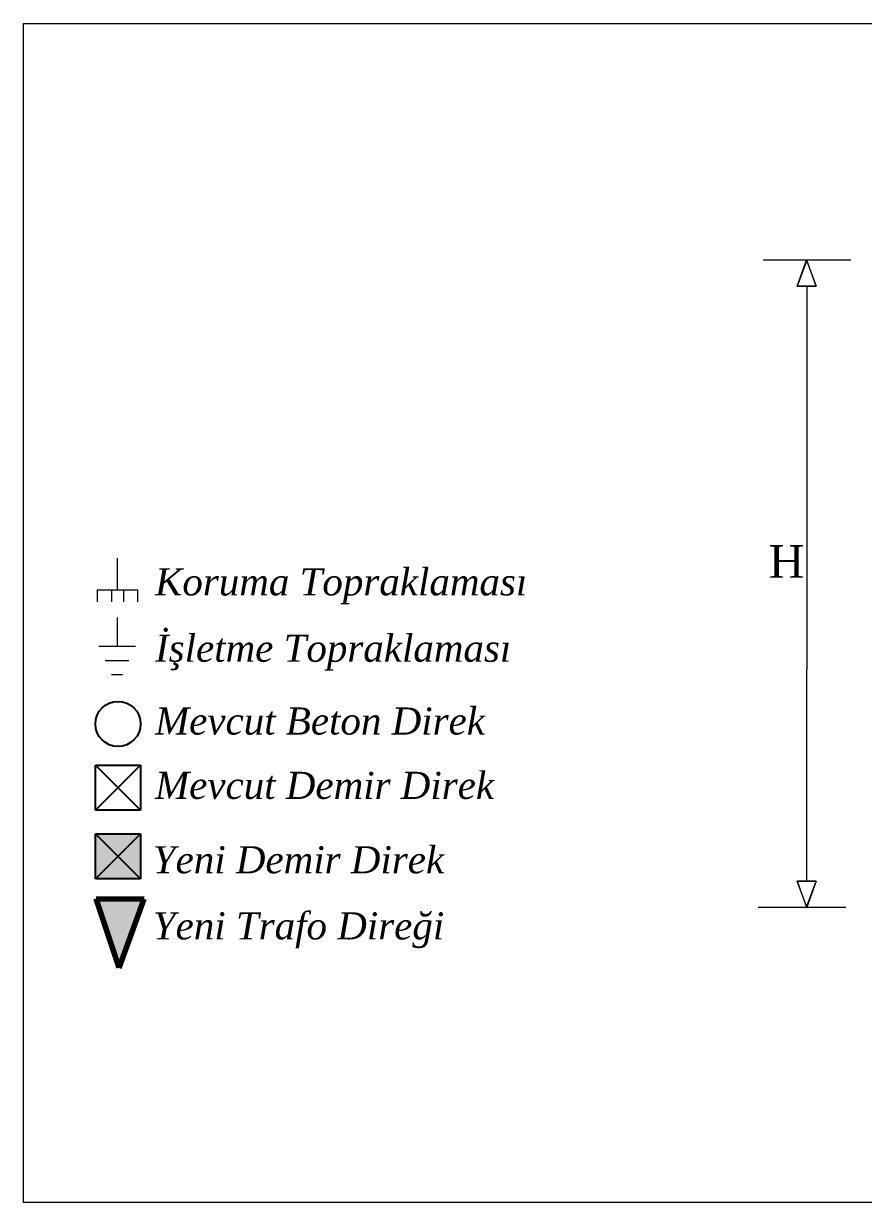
# Model space of a CAD drawing. Header units: metres. Extents: x 665631 to 671054, y 4275967 to 4279024.
# Drawn here: x 666922.2 to 666994.1, y 4276378.6 to 4276479.5 of the extents above; entities that cross this region are included whole.
import ezdxf

# ---------------------------------------------------------------- set-up
doc = ezdxf.new("R2010")
doc.units = ezdxf.units.M
doc.layers.get('0').update_dxf_attribs({"color": 5, "lineweight": 0})
for name, color, linetype, lineweight in [('KANAL_TIPLER', 5, 'Continuous', 0), ('KOLON', 1, 'Continuous', 70), ('KUVVET', 1, 'Continuous', 25), ('SEMBOL', 7, 'Continuous', 25)]:
    doc.layers.add(name, color=color, linetype=linetype, lineweight=lineweight)
doc.styles.add('ELK2', font='timesi.ttf')
doc.styles.get("Standard").update_dxf_attribs({"font": 'times.ttf'})

# ---------------------------------------------------------------- blocks, each defined once
blk = doc.blocks.new('direk')
at = {"layer": 'SEMBOL'}
blk.add_hatch(color=256, dxfattribs=at).paths.add_polyline_path([(1804961, 2540256), (1804961, 2539626), (1805591, 2539626), (1805591, 2540256)])
for p, q in [((1804962, 2540256), (1805592, 2540256)), ((1804962, 2539626), (1804962, 2540256)), ((1804962, 2540256), (1805592, 2539626)), ((1805592, 2540256), (1804962, 2539626)), ((1805592, 2540256), (1805592, 2539626)), ((1805592, 2539626), (1804962, 2539626))]:
    blk.add_line(p, q, dxfattribs=at)
blk = doc.blocks.new('jk')
at = {"layer": 'KOLON'}
blk.add_hatch(color=256, dxfattribs=at).paths.add_polyline_path([(2677463, 420356), (2679146, 420688), (2678567, 421647)])
for p, q in [((2677463, 420356), (2678567, 421647)), ((2678567, 421647), (2679146, 420688)), ((2677463, 420356), (2679146, 420688))]:
    blk.add_line(p, q, dxfattribs=at)
blk = doc.blocks.new('HJ')
at = {"layer": 'SEMBOL', "lineweight": 13}
for p, q in [((381299.74, 4255656.68), (381299.74, 4255651.36)), ((381296.35, 4255651.36), (381303.13, 4255651.36)), ((381296.35, 4255651.36), (381296.35, 4255649.33)), ((381298.75, 4255651.36), (381298.75, 4255649.33)), ((381300.79, 4255651.36), (381300.79, 4255649.33)), ((381303.13, 4255651.36), (381303.13, 4255649.33))]:
    blk.add_line(p, q, dxfattribs=at)
blk = doc.blocks.new('ghjhk')
at = {"layer": 'SEMBOL', "lineweight": 13}
for p, q in [((382801.21, 4259481.13), (382806.7, 4259478.35)), ((382804.93, 4259474.85), (382808.47, 4259481.86)), ((382808.23, 4259474.73), (382810.52, 4259479.27)), ((382811.52, 4259474.6), (382812.59, 4259476.7))]:
    blk.add_line(p, q, dxfattribs=at)

msp = doc.modelspace()

# ---------------------------------------------------------------- linework, layer by layer
at = {"color": 0}
msp.add_lwpolyline([(666922.24, 4276479.51), (667209.68, 4276479.51), (667209.68, 4276378.59), (666922.24, 4276378.59)], close=True, dxfattribs=at)
at = {"layer": 'KANAL_TIPLER', "color": 1, "lineweight": 0}
for p, q in [((666993.03, 4276459.24, 0), (666985.52, 4276459.24, 0)), ((666989.27, 4276459.24, 0), (666988.43, 4276457.02, 0)), ((666988.43, 4276457.02, 0), (666989.22, 4276459.24, 0)), ((666989.22, 4276459.24, 0), (666990.06, 4276457.02, 0)), ((666990.06, 4276457.02, 0), (666989.27, 4276459.24, 0)), ((666988.43, 4276457.02, 0), (666990.06, 4276457.02, 0)), ((666990.06, 4276457.02, 0), (666988.43, 4276457.02, 0)), ((666989.25, 4276457.02, 0), (666989.25, 4276424.2, 0)), ((666989.25, 4276446.21, 0), (666989.25, 4276438, 0)), ((666989.25, 4276406.08, 0), (666989.25, 4276424.2, 0)), ((666989.25, 4276406.08, 0), (666989.25, 4276414.29, 0)), ((666989.27, 4276403.87, 0), (666988.43, 4276406.08, 0)), ((666988.43, 4276406.08, 0), (666990.06, 4276406.08, 0)), ((666990.06, 4276406.08, 0), (666988.43, 4276406.08, 0)), ((666988.43, 4276406.08, 0), (666989.22, 4276403.87, 0)), ((666989.22, 4276403.87, 0), (666990.06, 4276406.08, 0)), ((666990.06, 4276406.08, 0), (666989.27, 4276403.87, 0)), ((666992.59, 4276403.82, 0), (666985.09, 4276403.82, 0))]:
    msp.add_line(p, q, dxfattribs=at)
at = {"layer": 'SEMBOL'}
for p, q in [((666928.39, 4276412.18), (666928.39, 4276416.03)), ((666928.39, 4276416.03), (666932.24, 4276416.03)), ((666928.39, 4276412.18), (666932.24, 4276416.03)), ((666928.39, 4276416.03), (666932.24, 4276412.18)), ((666932.24, 4276416.03), (666932.24, 4276412.18)), ((666932.24, 4276412.18), (666928.39, 4276412.18))]:
    msp.add_line(p, q, dxfattribs=at)
msp.add_circle((666930.32, 4276419.55), 1.93, dxfattribs=at)

# ---------------------------------------------------------------- block references
at = {"layer": 'KUVVET', "xscale": 0.5086200000000002, "yscale": 0.5086200000000002, "zscale": 0.5086200000000002}
msp.add_blockref('HJ', (472993.58, 2111921.63, 0), dxfattribs=at)
at = {"layer": 'KUVVET', "xscale": 0.4, "yscale": 0.4, "zscale": 0.4, "rotation": 296.7823824465626}
msp.add_blockref('ghjhk', (-923083.43, 3645388.95), dxfattribs=at)
at = {"layer": 'KUVVET', "lineweight": 53, "xscale": 0.003662064, "yscale": 0.003662064, "zscale": 0.003662064, "rotation": 58.90215307102292}
msp.add_blockref('jk', (663184.25, 4267207.66), dxfattribs=at)
at = {"layer": 'SEMBOL', "xscale": 0.006103440000000001, "yscale": 0.006103440000000001, "zscale": 0.006103440000000001, "rotation": 269.9999999631386}
msp.add_blockref('direk', (651427.94, 4287426.62), dxfattribs=at)

# ---------------------------------------------------------------- texts
at = {"layer": 'KANAL_TIPLER', "color": 1, "lineweight": 0}
msp.add_text('H', height=2.8, rotation=0, dxfattribs=at).set_placement((666986, 4276432.06, 0))
at = {"layer": 'SEMBOL', "style": 'ELK2'}
for s, p in [('Koruma Topraklaması', (666933.49, 4276430.55)), ('İşletme Topraklaması', (666933.49, 4276424.87)), ('Mevcut Beton Direk', (666933.49, 4276418.64)), ('Mevcut Demir Direk', (666933.49, 4276413.13)), ('Yeni Demir Direk', (666933.3, 4276406.76)), ('Yeni Trafo Direği', (666933.3, 4276401.1))]:
    msp.add_text(s, height=2.3213, dxfattribs=at).set_placement(p)

doc.saveas('drawing.dxf')
